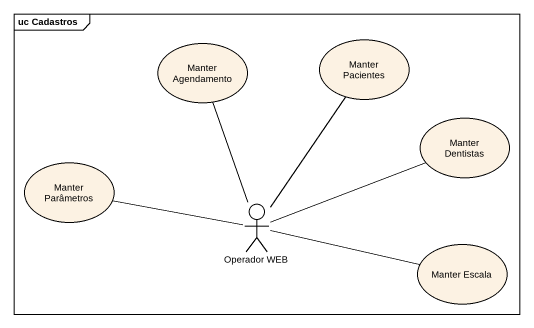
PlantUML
@startuml
mainframe uc Cadastros
usecase "Manter Agendamento" as Manter_Agendamento
usecase "Manter Pacientes" as Manter_Pacientes
usecase "Manter Dentistas" as Manter_Dentistas
usecase "Manter Parâmetros" as Manter_Parâmetros
actor "Operador WEB" as Operador_WEB
usecase "Manter Escala" as Manter_Escala
Operador_WEB -up- Manter_Agendamento
Operador_WEB -up- Manter_Pacientes
Operador_WEB -right- Manter_Dentistas
Operador_WEB -left- Manter_Parâmetros
Operador_WEB -right- Manter_Escala
@enduml
